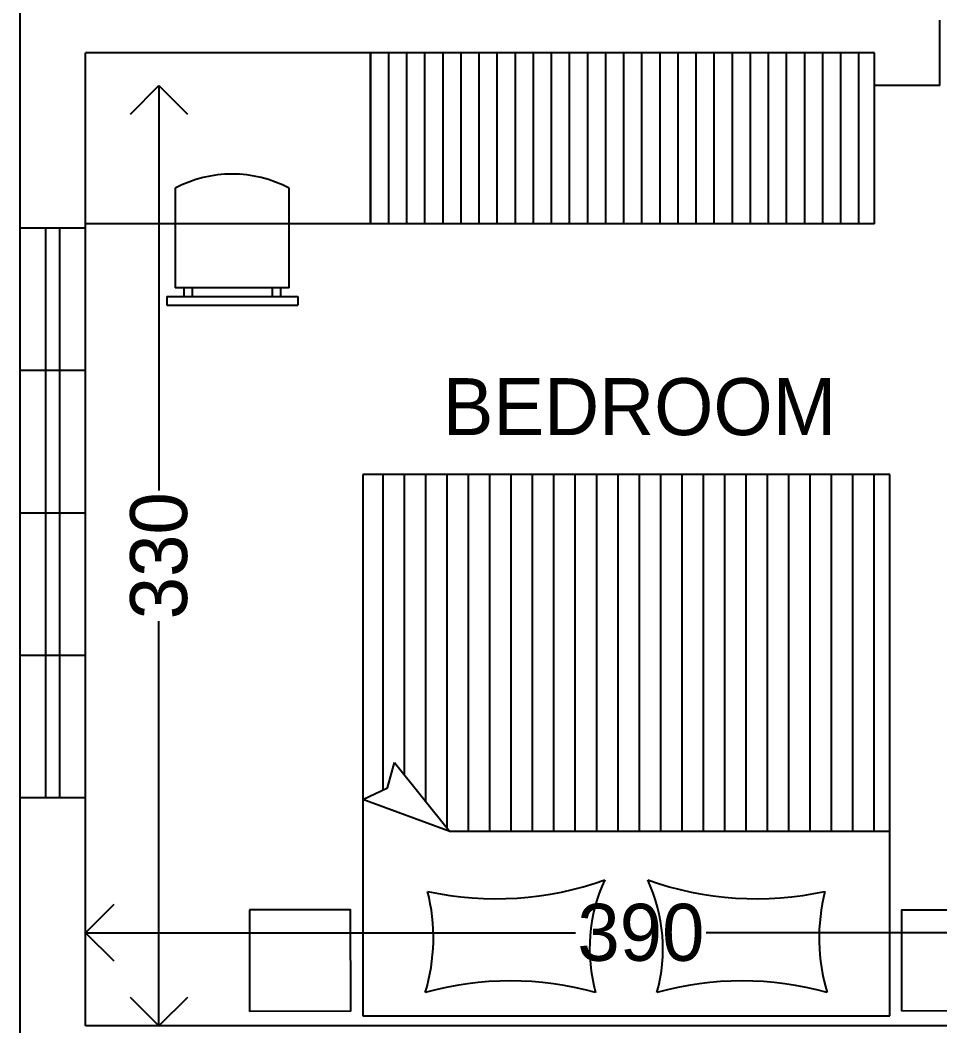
# Model space of a CAD drawing. Header units: inches. Extents: x -706 to 45253, y -3984 to 13819.
# Drawn here: x 36248.1 to 36571.1, y 7136.7 to 7489.7 of the extents above; entities that cross this region are included whole.
import ezdxf

# ---------------------------------------------------------------- set-up
doc = ezdxf.new("R2010")
doc.units = ezdxf.units.IN
doc.header["$PDMODE"] = 99
doc.header["$PDSIZE"] = 0.2
for name, color, linetype in [('BC-FURNITURE', 8, 'Continuous'), ('BC-GREYCOLOR', 8, 'Continuous'), ('BC-Hatch', 8, 'Continuous'), ('BC-WALLS', 1, 'Continuous'), ('BC-WHITECOLOR', 7, 'Continuous'), ('FUR', 8, 'Continuous'), ('grey color', 8, 'Continuous')]:
    doc.layers.add(name, color=color, linetype=linetype)
doc.styles.add('BC-1IN100-1', font='FreeSans.ttf', dxfattribs={"height": 20})
doc.styles.add('style2', font='FreeSans.ttf')
doc.dimstyles.new('BC-1IN100-1', dxfattribs={"dimtxt": 20, "dimasz": 20, "dimexe": 0.18, "dimexo": 0.0625, "dimgap": 1, "dimtad": 0, "dimtoh": 1, "dimdec": 1, "dimzin": 12, "dimdsep": 46, "dimtxsty": 'BC-1IN100-1', "dimblk": 'OPEN90', "dimcen": 0.09, "dimse1": 1, "dimse2": 1, "dimclrd": 256, "dimclre": 256, "dimclrt": 7, "dimadec": 0, "dimazin": 0, "dimtfac": 1, "dimtdec": 1, "dimtofl": 0, "dimtmove": 1, "dimatfit": 3, "dimldrblk": 'OPEN90', "dimfxl": 0, "dimtolj": 1, "dimtzin": 0, "dimlwd": -1, "dimarcsym": 0})

# ---------------------------------------------------------------- blocks, each defined once
blk = doc.blocks.new('A$C52937CB9')
at = {"layer": 'FUR'}
for p, q in [((39.83, 190), (39.83, 0)), ((224.83, 190), (39.83, 190)), ((224.83, 0), (224.83, 190)), ((39.83, 125.3), (194.32, 125.3)), ((213.72, 101.08), (194.32, 125.3)), ((194.32, 125.3), (224.83, 114)), ((224.83, 114), (216.15, 109.97)), ((216.15, 109.97), (213.72, 101.08)), ((39.83, 0), (224.83, 0))]:
    blk.add_line(p, q, dxfattribs=at)
for points in [[(0, 152.75), (0.02, 188.3), (35.57, 188.28), (35.55, 152.73)], [(264.66, 152.75), (264.63, 188.3), (229.08, 188.28), (229.11, 152.73)]]:
    blk.add_lwpolyline(points, close=True, dxfattribs=at)
for centre, radius, start, end in [((91.62, 288.58), 110.87, 254.3673, 285.6765), ((-1.27, 162.61), 65.87, 345.6575, 16.9499), ((176.61, 166.4), 57.16, 164.3325, 204.9851), ((88.04, 166.4), 57.16, 335.0149, 15.6675), ((173.04, 288.58), 110.87, 254.3235, 285.6327), ((265.92, 162.61), 65.87, 163.0501, 194.3425), ((86.59, 35.09), 113.78, 70.3798, 102.1998), ((178.06, 35.09), 113.78, 77.8002, 109.6202)]:
    blk.add_arc(centre, radius, start, end, dxfattribs=at)
blk = doc.blocks.new('A$C925929284')
at = {"layer": 'BC-GREYCOLOR'}
h = blk.add_hatch(dxfattribs=at)
h.set_pattern_fill('ANSI31', color=256, scale=60, angle=315, style=0)
h.set_pattern_definition([(0, (-91.719, -51.977), (2e-15, 7.5), [])])
h.paths.add_polyline_path([(125.3, 70.33), (125.3, 224.83), (0, 224.83), (0, 39.83), (114, 39.83), (109.97, 48.51), (101.08, 50.93)])
at = {"layer": 'grey color', "rotation": 270}
blk.add_blockref('A$C52937CB9', (0, 264.66), dxfattribs=at)
blk = doc.blocks.new('_Open90')
at = {"color": 0, "linetype": 'ByBlock', "lineweight": -2}
for p, q in [((-0.5, 0.5), (0, 0)), ((0, 0), (-1, 0)), ((0, 0), (-0.5, -0.5))]:
    blk.add_line(p, q, dxfattribs=at)
blk = doc.blocks.new('*D735')
at = {"layer": 'BC-Hatch'}
for p, q in [((36291.06, 7169.39), (36443.15, 7169.39)), ((36641.06, 7169.39), (36488.96, 7169.39))]:
    blk.add_line(p, q, dxfattribs=at)
at = {"layer": 'Defpoints', "color": 0}
for p in [(36271.06, 7169.39), (36271.06, 7136.7), (36661.06, 7136.7)]:
    blk.add_point(p, dxfattribs=at)
at = {"layer": 'BC-Hatch', "xscale": 20, "yscale": 20, "zscale": 20, "rotation": 180}
blk.add_blockref('_Open90', (36271.06, 7169.39), dxfattribs=at)
at = {"layer": 'BC-Hatch', "xscale": 20, "yscale": 20, "zscale": 20}
blk.add_blockref('_Open90', (36661.06, 7169.39), dxfattribs=at)
at = {"layer": 'BC-Hatch', "color": 7, "insert": (36466.06, 7169.39), "char_height": 20, "attachment_point": 5, "style": 'BC-1IN100-1'}
blk.add_mtext('\\A1;390', dxfattribs=at)
blk = doc.blocks.new('*D736')
at = {"layer": 'BC-Hatch'}
for p, q in [((36296.83, 7446.7), (36296.83, 7324.6)), ((36296.83, 7156.7), (36296.83, 7278.79))]:
    blk.add_line(p, q, dxfattribs=at)
at = {"layer": 'Defpoints', "color": 0}
for p in [(36271.06, 7466.7), (36296.83, 7466.7), (36271.06, 7136.7)]:
    blk.add_point(p, dxfattribs=at)
at = {"layer": 'BC-Hatch', "xscale": 20, "yscale": 20, "zscale": 20}
for p, rotation in [((36296.83, 7466.7), 90), ((36296.83, 7136.7), 270)]:
    blk.add_blockref('_Open90', p, dxfattribs=dict(at, rotation=rotation))
at = {"layer": 'BC-Hatch', "color": 7, "insert": (36296.83, 7301.7), "char_height": 20, "attachment_point": 5, "rotation": 90, "style": 'BC-1IN100-1'}
blk.add_mtext('\\A1;330', dxfattribs=at)
blk = doc.blocks.new('chair- 1')
at = {"layer": 'BC-FURNITURE'}
for p, q in [((119.5, -460.5), (73.5, -460.5)), ((73.5, -463.5), (73.5, -460.5)), ((119.5, -463.5), (119.5, -460.5)), ((119.5, -463.5), (73.5, -463.5)), ((79.5, -466.5), (79.5, -463.5)), ((82.5, -466.5), (82.5, -463.5)), ((110.5, -466.5), (110.5, -463.5)), ((113.5, -466.5), (113.5, -463.5)), ((76.5, -466.5), (76.5, -501.5)), ((76.5, -466.5), (116.5, -466.5)), ((116.5, -501.5), (116.5, -466.5))]:
    blk.add_line(p, q, dxfattribs=at)
blk.add_arc((96.5, -464), 42.5, 241.9275, 298.0725, dxfattribs=at)

msp = doc.modelspace()

# ---------------------------------------------------------------- hatches: boundary and pattern name
at = {"layer": 'BC-Hatch'}
h = msp.add_hatch(dxfattribs=at)
h.set_pattern_fill('ANSI31', color=256, scale=2, angle=45, style=0)
h.set_pattern_definition([(90, (16590.9237, 6936.79), (-6.35, 2e-14), [])])
h.paths.add_polyline_path([(36548.06, 7418.2), (36548.06, 7466.7), (36548.06, 7478.2), (36371.06, 7478.2), (36371.06, 7418.2)])

# ---------------------------------------------------------------- linework, layer by layer
for p, q in [((36371.06, 7418.2), (36371.06, 7478.2)), ((36548.06, 7418.2), (36548.06, 7478.2)), ((36548.06, 7418.2), (36271.06, 7418.2))]:
    msp.add_line(p, q)
at = {"layer": 'BC-WALLS'}
for p, q in [((36248.06, 7416.7), (36248.06, 7519.7)), ((36571.06, 7466.7), (36571.06, 7489.7)), ((36271.06, 7416.7), (36271.06, 7478.2)), ((36548.06, 7478.2), (36271.06, 7478.2)), ((36548.06, 7466.7), (36548.06, 7478.2)), ((36571.06, 7466.7), (36548.06, 7466.7)), ((36271.06, 7416.7), (36248.06, 7416.7)), ((36248.06, 7113.7), (36248.06, 7216.7)), ((36271.06, 7216.7), (36248.06, 7216.7)), ((36271.06, 7136.7), (36271.06, 7216.7)), ((36661.06, 7136.7), (36271.06, 7136.7))]:
    msp.add_line(p, q, dxfattribs=at)
at = {"layer": 'BC-WHITECOLOR'}
for p, q in [((36248.06, 7216.7), (36248.06, 7416.7)), ((36257.06, 7216.7), (36257.06, 7416.7)), ((36262.06, 7216.7), (36262.06, 7416.7)), ((36271.06, 7216.7), (36271.06, 7416.7)), ((36271.06, 7366.7), (36248.06, 7366.7)), ((36271.06, 7316.7), (36248.06, 7316.7)), ((36271.06, 7266.7), (36248.06, 7266.7)), ((36271.06, 7266.7), (36248.06, 7266.7)), ((36271.06, 7266.7), (36248.06, 7266.7))]:
    msp.add_line(p, q, dxfattribs=at)

# ---------------------------------------------------------------- block references
at = {"layer": 'FUR', "rotation": 179.9999999995279}
msp.add_blockref('chair- 1', (36419.03, 6929.18, -20022.8), dxfattribs=at)
at = {"layer": 'grey color', "linetype": 'Continuous', "rotation": 269.9999999999998}
msp.add_blockref('A$C925929284', (36328.59, 7330.21), dxfattribs=at)

# ---------------------------------------------------------------- texts
at = {"layer": 'BC-WHITECOLOR', "insert": (36396.42, 7364.03), "char_height": 20, "width": 113.9495, "attachment_point": 1, "style": 'style2'}
msp.add_mtext('{\\fFreeSans|b0|i0|c0|p18;BEDROOM}', dxfattribs=at)

# ---------------------------------------------------------------- dimensions: what is measured, and where the dimension line sits
at = {"layer": 'BC-Hatch'}
dim = msp.add_linear_dim(base=(36296.83, 7466.7), p1=(36271.06, 7136.7), p2=(36271.06, 7466.7), angle=90, dimstyle='BC-1IN100-1', dxfattribs=at)
dim.commit()
dim.dimension.update_dxf_attribs({"geometry": '*D736', "text_midpoint": (36296.83, 7301.7)})
dim = msp.add_linear_dim(base=(36271.06, 7169.39), p1=(36661.06, 7136.7), p2=(36271.06, 7136.7), dimstyle='BC-1IN100-1', dxfattribs=at)
dim.commit()
dim.dimension.update_dxf_attribs({"geometry": '*D735', "text_midpoint": (36466.06, 7169.39)})

doc.saveas('drawing.dxf')
